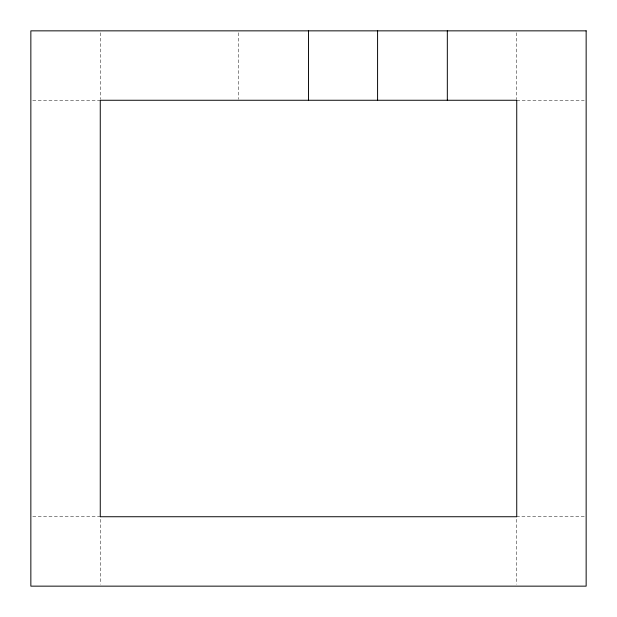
<?xml version="1.0" encoding="UTF-8"?>
<svg xmlns="http://www.w3.org/2000/svg" width="617" height="617" viewBox="0 0 617 617"><rect width="100%" height="100%" fill="white"/><g stroke="black" fill="none" stroke-linecap="round" stroke-linejoin="round"><path stroke-width="0.46" stroke-dasharray="3.08 2.31" d="M32.755 100.263L100.263 100.263M516.737 100.263L584.222 100.263M32.778 516.737L100.263 516.737L100.263 584.222M584.245 516.737L516.737 516.737L516.737 584.222M516.737 32.778L516.737 99.298M238.432 32.778L238.432 99.298M100.263 32.778L100.263 99.298"/><path stroke-width="0.93" d="M447.325 30.85L447.325 100.263M377.581 30.85L377.581 100.263M308.5 30.85L308.5 100.263M586.15 30.85L30.85 30.85L30.85 586.15L586.15 586.15L586.15 30.85M516.737 100.263L100.263 100.263L100.263 516.737L516.737 516.737L516.737 100.263"/></g></svg>
